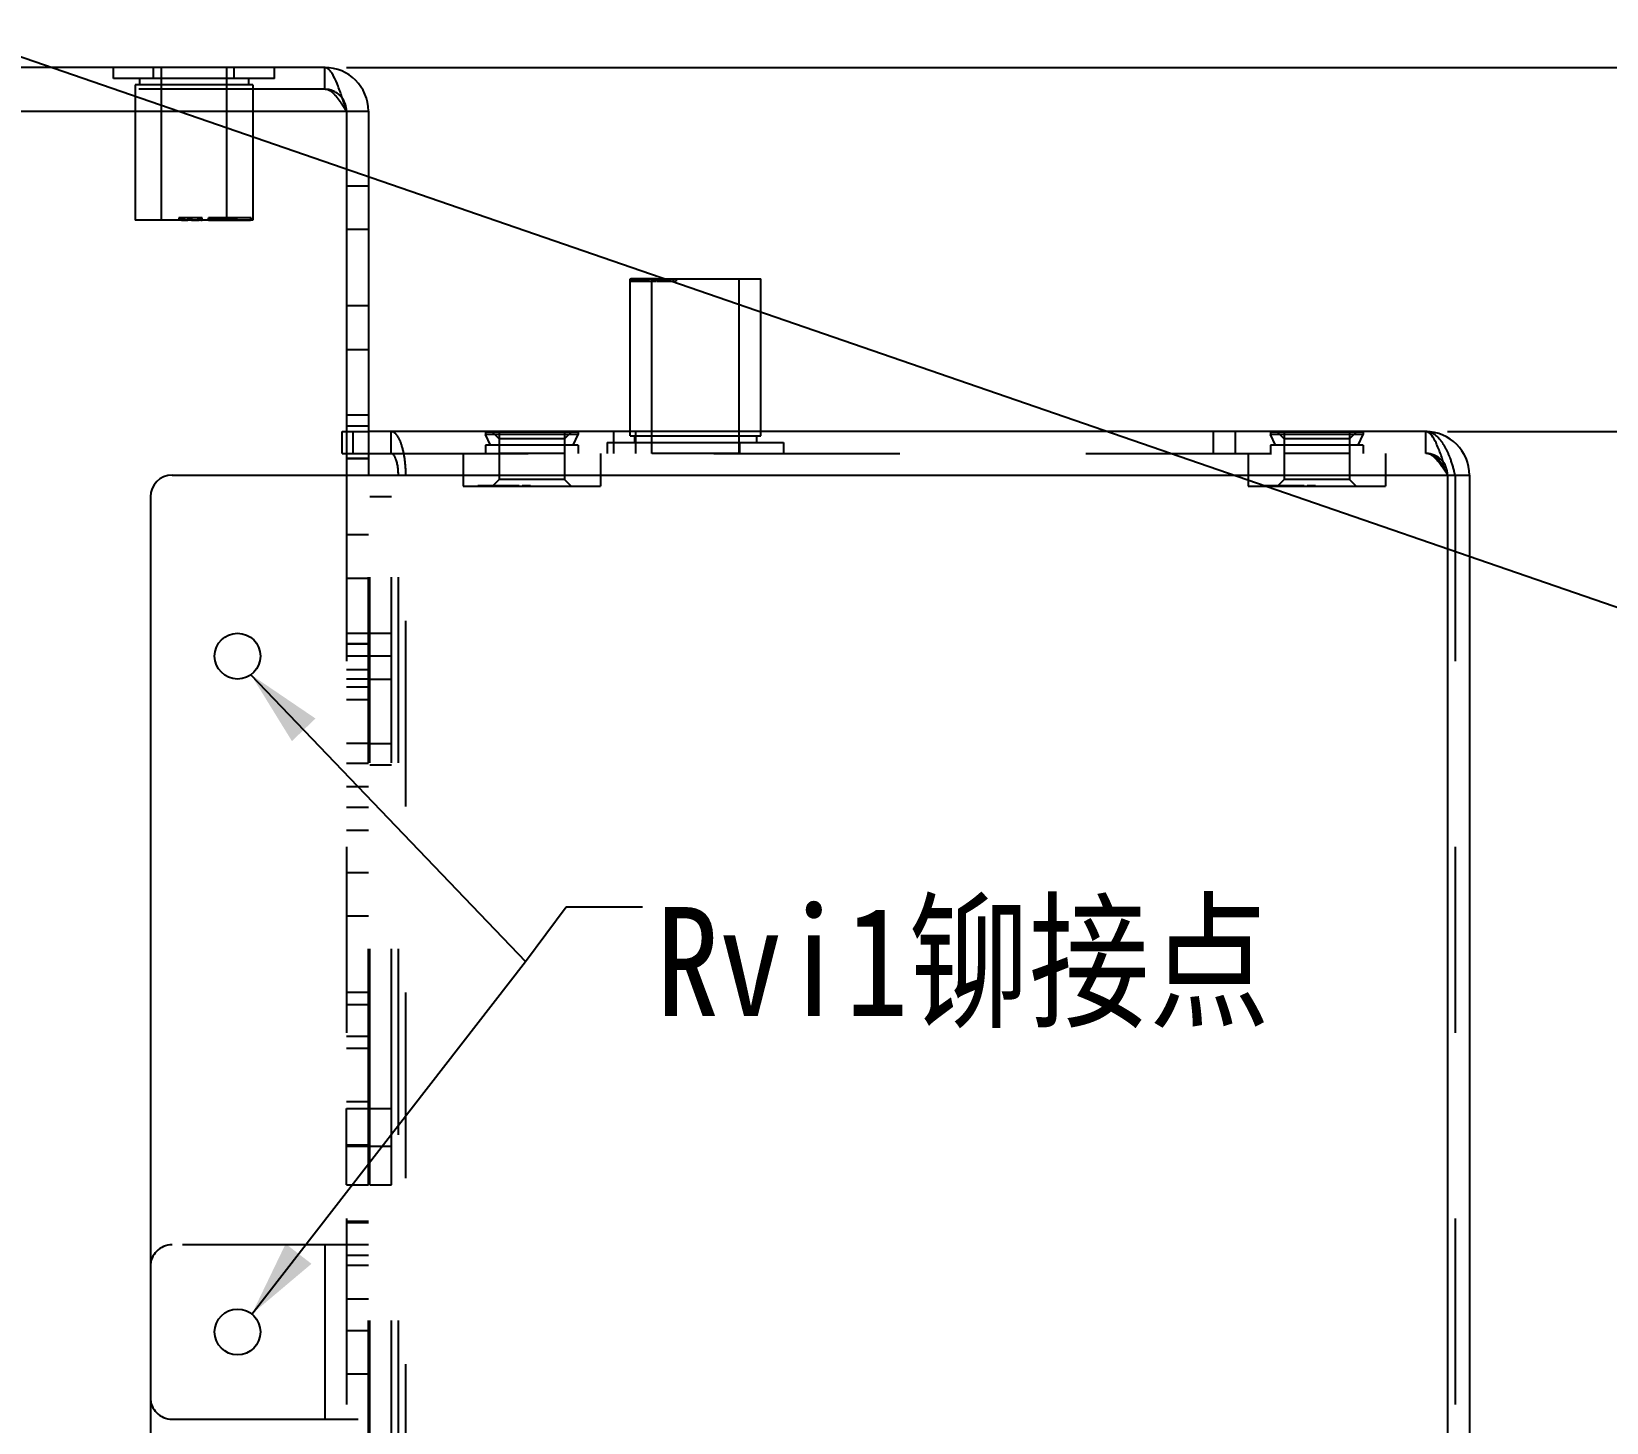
# Model space of a CAD drawing. Header units: millimetres. Extents: x 0 to 8948, y -1340 to 1100.
# Drawn here: x 5076 to 5148.2, y 801.8 to 865.6 of the extents above; entities that cross this region are included whole.
import ezdxf

# ---------------------------------------------------------------- set-up
doc = ezdxf.new("R2010")
doc.units = ezdxf.units.MM
doc.header["$LTSCALE"] = 85.25
doc.header["$PDMODE"] = 3
doc.header["$PDSIZE"] = 8
doc.linetypes.add('HIDDEN', pattern=[0.2, 0.1, -0.1])
doc.layers.get('0').update_dxf_attribs({"linetype": 'CONTINUOUS'})
doc.layers.get('Defpoints').update_dxf_attribs({"linetype": 'CONTINUOUS'})
doc.layers.add('02___PRT_ALL_AXES', color=7, linetype='CONTINUOUS')
doc.layers.add('DEFAULT_2', color=8, linetype='HIDDEN')
doc.styles.get("Standard").update_dxf_attribs({"font": 'txt', "width": 0.85})
doc.dimstyles.new('DIMSTYLE_1', dxfattribs={"dimtxt": 5, "dimasz": 3.5, "dimexe": 1.5, "dimexo": 1, "dimgap": 1.25, "dimtad": 1, "dimdsep": 46, "dimtxsty": 'Standard', "dimblk": '_FILLED', "dimblk1": '_FILLED', "dimblk2": '_FILLED', "dimcen": 0.09, "dimadec": 0, "dimazin": 0, "dimtp": 0.01, "dimtm": 0.01, "dimtfac": 1, "dimtofl": 0, "dimtmove": 0, "dimatfit": 3, "dimldrblk": '_FILLED', "dimfxl": 0, "dimtolj": 1, "dimarcsym": 0})
doc.dimstyles.get("Standard").update_dxf_attribs({"dimtxt": 2.5, "dimasz": 3.5, "dimexe": 1.5, "dimexo": 1, "dimtad": 1, "dimdsep": 46, "dimtxsty": 'Standard', "dimblk": '_FILLED', "dimblk1": '_FILLED', "dimblk2": '_FILLED', "dimcen": 0.09, "dimadec": 0, "dimazin": 0, "dimtol": 1, "dimtp": 0.01, "dimtm": 0.01, "dimtfac": 1, "dimtofl": 0, "dimtmove": 0, "dimatfit": 3, "dimldrblk": '_FILLED', "dimfxl": 0, "dimtolj": 1, "dimarcsym": 0})

# ---------------------------------------------------------------- blocks, each defined once
blk = doc.blocks.new('_FILLED')
at = {"color": 0, "linetype": 'ByBlock'}
blk.add_solid([(0, 0), (-1, 0.214), (-1, -0.214)], dxfattribs=at)
blk = doc.blocks.new('*D52')
at = {"color": 0, "linetype": 'Continuous', "lineweight": -2, "transparency": 16777216}
for p, q in [((5140.948, 847.213), (5163.981, 847.213)), ((5162.481, 843.713), (5162.481, 799.413)), ((5146.948, 795.913), (5163.981, 795.913))]:
    blk.add_line(p, q, dxfattribs=at)
at = {"layer": 'Defpoints', "color": 0, "linetype": 'Continuous', "transparency": 16777216}
for p in [(5139.948, 847.213), (5145.948, 795.913), (5162.481, 795.913)]:
    blk.add_point(p, dxfattribs=at)
at = {"color": 0, "linetype": 'Continuous', "lineweight": -2, "transparency": 16777216, "xscale": 3.5, "yscale": 3.5, "zscale": 3.5}
for p, rotation in [((5162.481, 847.213), 90), ((5162.481, 795.913), 270)]:
    blk.add_blockref('_FILLED', p, dxfattribs=dict(at, rotation=rotation))
at = {"color": 0, "linetype": 'Continuous', "transparency": 16777216, "insert": (5156.231, 821.563), "char_height": 5, "width": 21.25, "attachment_point": 2, "rotation": 90}
blk.add_mtext('\\A1;*51.3', dxfattribs=at)
blk = doc.blocks.new('*D53')
at = {"color": 0, "linetype": 'Continuous', "lineweight": -2, "transparency": 16777216}
for p, q in [((5090.448, 863.913), (5190.385, 863.913)), ((5188.885, 860.413), (5188.885, 787.413)), ((5090.448, 783.913), (5190.385, 783.913))]:
    blk.add_line(p, q, dxfattribs=at)
at = {"layer": 'Defpoints', "color": 0, "linetype": 'Continuous', "transparency": 16777216}
for p in [(5089.448, 863.913), (5089.448, 783.913), (5188.885, 783.913)]:
    blk.add_point(p, dxfattribs=at)
at = {"color": 0, "linetype": 'Continuous', "lineweight": -2, "transparency": 16777216, "xscale": 3.5, "yscale": 3.5, "zscale": 3.5}
for p, rotation in [((5188.885, 863.913), 90), ((5188.885, 783.913), 270)]:
    blk.add_blockref('_FILLED', p, dxfattribs=dict(at, rotation=rotation))
at = {"color": 0, "linetype": 'Continuous', "transparency": 16777216, "insert": (5182.635, 823.913), "char_height": 5, "width": 12.75, "attachment_point": 2, "rotation": 90}
blk.add_mtext('\\A1;*80', dxfattribs=at)

msp = doc.modelspace()

# ---------------------------------------------------------------- linework, layer by layer
msp.add_line((4392.409, 1100), (7581.815, 0))
at = {"color": 3, "linetype": 'Continuous'}
for p, q in [((5089.448, 863.913), (4775.448, 863.913)), ((4774.448, 861.913), (5090.448, 861.913)), ((5090.448, 861.913), (5090.448, 845.213)), ((5091.448, 861.913), (5091.448, 845.213)), ((5139.948, 847.213), (5091.448, 847.213)), ((5082.448, 845.213), (5140.948, 845.213)), ((5140.948, 845.213), (5140.948, 796.913)), ((5141.948, 845.213), (5141.948, 797.913)), ((5081.448, 844.213), (5081.448, 798.913))]:
    msp.add_line(p, q, dxfattribs=at)
at = {"color": 7, "linetype": 'Continuous'}
for p, q in [((5090.448, 861.913), (5091.448, 861.913)), ((5103.448, 847.213), (5103.448, 854.213)), ((5109.448, 847.213), (5109.448, 854.213)), ((5140.948, 845.213), (5141.948, 845.213))]:
    msp.add_line(p, q, dxfattribs=at)
at = {"color": 3, "linetype": 'Continuous'}
for centre, radius, start, end in [((5089.448, 861.913), 2, 0, 90), ((5139.948, 845.213), 2, 0, 90), ((5082.448, 844.213), 1, 90, 180)]:
    msp.add_arc(centre, radius, start, end, dxfattribs=at)
at = {"color": 7, "linetype": 'Continuous'}
msp.add_arc((5089.448, 861.913), 1, 0, 35.03149, dxfattribs=at)
at = {"color": 3, "linetype": 'Continuous'}
for points, knots in [([(5090.262, 862.487), (5090.198, 862.679), (5090.077, 863.028), (5089.909, 863.431), (5089.763, 863.679), (5089.646, 863.832), (5089.524, 863.913), (5089.448, 863.913)], [0, 0, 0, 0, 0.358974, 0.654126, 0.770894, 0.865748, 1, 1, 1, 1]), ([(5090.448, 861.913), (5090.402, 862.057), (5090.341, 862.249), (5090.278, 862.44), (5090.262, 862.487)], [0, 0, 0, 0, 0.754218, 1, 1, 1, 1]), ([(5140.501, 846.504), (5140.425, 846.686), (5140.315, 846.958), (5140.059, 847.213), (5139.948, 847.213)], [0, 0, 0, 0, 0.639668, 1, 1, 1, 1]), ([(5140.764, 845.78), (5140.743, 845.846), (5140.661, 846.089), (5140.573, 846.33), (5140.501, 846.504)], [0, 0, 0, 0, 0.267533, 1, 1, 1, 1])]:
    msp.add_open_spline(points, degree=3, knots=knots, dxfattribs=at)
msp.add_open_spline([(5140.948, 845.213), (5140.887, 845.402), (5140.827, 845.592), (5140.764, 845.78)], degree=3, dxfattribs=at)
at = {"layer": '02___PRT_ALL_AXES', "color": 8, "linetype": 'HIDDEN'}
for p, q in [((5084.948, 863.913), (5081.948, 863.913)), ((5081.948, 863.913), (5081.948, 856.913)), ((5084.948, 863.913), (5084.948, 856.913)), ((5080.748, 863.113), (5080.748, 856.913)), ((5084.948, 862.913), (5081.948, 862.913)), ((5086.148, 863.113), (5086.148, 856.913)), ((5086.148, 856.913), (5080.748, 856.913)), ((5104.448, 846.213), (5104.448, 854.213)), ((5108.448, 846.213), (5108.448, 854.213)), ((5100.448, 847.213), (5097.448, 847.213)), ((5097.448, 847.213), (5097.448, 846.213)), ((5100.448, 847.213), (5100.448, 846.213)), ((5103.448, 847.013), (5103.448, 847.213)), ((5108.448, 847.213), (5104.448, 847.213)), ((5109.448, 847.013), (5109.448, 847.213)), ((5136.448, 847.213), (5133.448, 847.213)), ((5133.448, 847.213), (5133.448, 846.213)), ((5136.448, 847.213), (5136.448, 846.213)), ((5100.448, 846.213), (5097.448, 846.213)), ((5108.448, 846.213), (5104.448, 846.213)), ((5136.448, 846.213), (5133.448, 846.213)), ((5090.448, 837.963), (5091.448, 837.963)), ((5091.508, 837.963), (5092.508, 837.963)), ((5091.508, 835.863), (5091.508, 837.962)), ((5092.508, 835.863), (5092.508, 837.962)), ((5091.448, 836.913), (5090.448, 836.913)), ((5092.508, 836.913), (5091.508, 836.913)), ((5091.508, 835.863), (5092.508, 835.863)), ((5090.448, 816.163), (5091.448, 816.163)), ((5090.448, 812.663), (5090.448, 816.162)), ((5091.448, 812.663), (5091.448, 816.162)), ((5091.508, 816.163), (5092.508, 816.163)), ((5091.508, 812.663), (5091.508, 816.163)), ((5092.508, 812.663), (5092.508, 816.163)), ((5091.448, 814.413), (5090.448, 814.413)), ((5092.508, 814.413), (5091.508, 814.413)), ((5090.448, 812.663), (5091.448, 812.663)), ((5091.508, 812.663), (5092.508, 812.663))]:
    msp.add_line(p, q, dxfattribs=at)
at = {"layer": '02___PRT_ALL_AXES', "color": 7, "linetype": 'Continuous'}
for p, q in [((5103.448, 854.213), (5109.448, 854.213)), ((5103.448, 847.213), (5103.448, 854.213)), ((5109.448, 847.213), (5109.448, 854.213))]:
    msp.add_line(p, q, dxfattribs=at)
at = {"layer": '02___PRT_ALL_AXES', "color": 3, "linetype": 'Continuous'}
for centre in [(5085.448, 836.913), (5085.448, 805.913)]:
    msp.add_circle(centre, 1.05, dxfattribs=at)
at = {"layer": 'DEFAULT_2', "color": 8, "linetype": 'HIDDEN'}
for p, q in [((5079.753, 863.413), (5079.753, 863.913)), ((5087.143, 863.413), (5079.753, 863.413)), ((5080.948, 863.413), (5080.948, 863.113)), ((5081.6, 863.413), (5081.6, 863.913)), ((5085.295, 863.413), (5085.295, 863.913)), ((5085.948, 863.413), (5085.948, 863.113)), ((5087.143, 863.413), (5087.143, 863.913)), ((5089.448, 862.913), (5089.448, 863.913)), ((5089.448, 862.913), (4775.448, 862.913)), ((5086.148, 863.113), (5080.748, 863.113)), ((5080.748, 863.113), (5080.748, 856.913)), ((5086.148, 863.113), (5086.148, 856.913)), ((5090.448, 858.483), (5091.448, 858.483)), ((5083.825, 857.013), (5082.76, 857.013)), ((5082.76, 857.013), (5082.76, 856.913)), ((5082.828, 856.913), (5082.828, 857.013)), ((5082.883, 857.013), (5082.883, 856.913)), ((5082.883, 856.913), (5083.172, 856.913)), ((5082.937, 856.913), (5082.937, 857.013)), ((5083.015, 856.913), (5083.015, 857.013)), ((5083.172, 857.013), (5083.172, 856.913)), ((5083.263, 856.913), (5083.263, 857.013)), ((5083.339, 857.013), (5083.339, 856.913)), ((5083.339, 856.913), (5083.685, 856.913)), ((5083.631, 857.013), (5083.631, 856.913)), ((5083.638, 856.913), (5083.638, 857.013)), ((5083.685, 856.913), (5083.685, 857.013)), ((5083.757, 857.013), (5083.757, 856.913)), ((5083.757, 856.913), (5083.825, 856.913)), ((5083.825, 856.913), (5083.825, 857.013)), ((5086.073, 857.013), (5084.115, 857.013)), ((5084.115, 856.913), (5084.115, 857.013)), ((5084.115, 856.913), (5086.042, 856.913)), ((5084.141, 856.913), (5084.141, 857.013)), ((5084.142, 856.913), (5084.142, 857.013)), ((5084.192, 856.913), (5084.192, 857.013)), ((5084.23, 856.913), (5084.23, 857.013)), ((5084.233, 856.913), (5084.233, 857.013)), ((5084.265, 856.913), (5084.265, 857.013)), ((5084.306, 856.913), (5084.306, 857.013)), ((5084.342, 856.913), (5084.342, 857.013)), ((5084.343, 856.913), (5084.343, 857.013)), ((5084.397, 856.913), (5084.397, 857.013)), ((5084.414, 856.913), (5084.414, 857.013)), ((5084.448, 856.913), (5084.448, 857.013)), ((5084.478, 856.913), (5084.478, 857.013)), ((5084.486, 856.913), (5084.486, 857.013)), ((5084.515, 856.913), (5084.515, 857.013)), ((5084.517, 856.913), (5084.517, 857.013)), ((5084.518, 856.913), (5084.518, 857.013)), ((5084.526, 856.913), (5084.526, 857.013)), ((5084.562, 856.913), (5084.562, 857.013)), ((5084.571, 856.913), (5084.571, 857.013)), ((5084.584, 856.913), (5084.584, 857.013)), ((5084.59, 856.913), (5084.59, 857.013)), ((5084.592, 856.913), (5084.592, 857.013)), ((5084.631, 856.913), (5084.631, 857.013)), ((5084.634, 856.913), (5084.634, 857.013)), ((5084.659, 856.913), (5084.659, 857.013)), ((5084.675, 856.913), (5084.675, 857.013)), ((5084.681, 856.913), (5084.681, 857.013)), ((5084.685, 856.913), (5084.685, 857.013)), ((5084.686, 856.913), (5084.686, 857.013)), ((5084.689, 856.913), (5084.689, 857.013)), ((5084.731, 856.913), (5084.731, 857.013)), ((5084.748, 856.913), (5084.748, 857.013)), ((5084.752, 856.913), (5084.752, 857.013)), ((5084.755, 856.913), (5084.755, 857.013)), ((5084.762, 857.013), (5084.762, 856.913)), ((5084.77, 856.913), (5084.77, 857.013)), ((5084.793, 856.913), (5084.793, 857.013)), ((5084.796, 856.913), (5084.796, 857.013)), ((5084.827, 856.913), (5084.827, 857.013)), ((5084.838, 856.913), (5084.838, 857.013)), ((5084.866, 856.913), (5084.866, 857.013)), ((5084.907, 856.913), (5084.907, 857.013)), ((5084.915, 857.013), (5084.915, 856.913)), ((5084.916, 856.913), (5084.916, 857.013)), ((5084.934, 856.913), (5084.934, 857.013)), ((5084.941, 856.913), (5084.941, 857.013)), ((5084.951, 856.913), (5084.951, 857.013)), ((5084.955, 856.913), (5084.955, 857.013)), ((5084.971, 856.913), (5084.971, 857.013)), ((5084.996, 856.913), (5084.996, 857.013)), ((5085.021, 856.913), (5085.021, 857.013)), ((5085.025, 856.913), (5085.025, 857.013)), ((5085.033, 856.913), (5085.033, 857.013)), ((5085.039, 856.913), (5085.039, 857.013)), ((5085.04, 856.913), (5085.04, 857.013)), ((5085.052, 856.913), (5085.052, 857.013)), ((5085.055, 856.913), (5085.055, 857.013)), ((5085.058, 856.913), (5085.058, 857.013)), ((5085.082, 856.913), (5085.082, 857.013)), ((5085.128, 856.913), (5085.128, 857.013)), ((5085.177, 856.913), (5085.177, 857.013)), ((5085.18, 856.913), (5085.18, 857.013)), ((5085.189, 856.913), (5085.189, 857.013)), ((5085.204, 856.913), (5085.204, 857.013)), ((5085.206, 856.913), (5085.206, 857.013)), ((5085.215, 856.913), (5085.215, 857.013)), ((5085.239, 856.913), (5085.239, 857.013)), ((5085.248, 856.913), (5085.248, 857.013)), ((5085.25, 856.913), (5085.25, 857.013)), ((5085.265, 856.913), (5085.265, 857.013)), ((5085.274, 856.913), (5085.274, 857.013)), ((5085.277, 856.913), (5085.277, 857.013)), ((5085.292, 856.913), (5085.292, 857.013)), ((5085.372, 856.913), (5085.372, 857.013)), ((5085.396, 856.913), (5085.396, 857.013)), ((5085.415, 856.913), (5085.415, 857.013)), ((5085.421, 856.913), (5085.421, 857.013)), ((5086.042, 857.013), (5086.042, 856.913)), ((5086.073, 857.013), (5086.073, 856.913)), ((5091.448, 856.483), (5090.448, 856.483)), ((5103.469, 854.113), (5103.469, 854.213)), ((5103.469, 854.113), (5104.658, 854.113)), ((5103.474, 854.213), (5103.474, 854.113)), ((5104.658, 854.213), (5103.483, 854.213)), ((5103.483, 854.113), (5103.483, 854.213)), ((5103.511, 854.213), (5103.511, 854.113)), ((5103.514, 854.213), (5103.514, 854.113)), ((5103.555, 854.213), (5103.555, 854.113)), ((5103.557, 854.213), (5103.557, 854.113)), ((5103.563, 854.213), (5103.563, 854.113)), ((5103.564, 854.213), (5103.564, 854.113)), ((5103.573, 854.213), (5103.573, 854.113)), ((5103.588, 854.213), (5103.588, 854.113)), ((5103.59, 854.213), (5103.59, 854.113)), ((5103.63, 854.213), (5103.63, 854.113)), ((5103.633, 854.213), (5103.633, 854.113)), ((5103.637, 854.213), (5103.637, 854.113)), ((5103.649, 854.213), (5103.649, 854.113)), ((5103.688, 854.213), (5103.688, 854.113)), ((5103.699, 854.213), (5103.699, 854.113)), ((5103.707, 854.213), (5103.707, 854.113)), ((5103.719, 854.213), (5103.719, 854.113)), ((5103.758, 854.213), (5103.758, 854.113)), ((5103.769, 854.213), (5103.769, 854.113)), ((5103.773, 854.213), (5103.773, 854.113)), ((5103.777, 854.213), (5103.777, 854.113)), ((5103.816, 854.213), (5103.816, 854.113)), ((5103.819, 854.213), (5103.819, 854.113)), ((5103.836, 854.213), (5103.836, 854.113)), ((5103.842, 854.213), (5103.842, 854.113)), ((5103.843, 854.213), (5103.843, 854.113)), ((5103.849, 854.213), (5103.849, 854.113)), ((5103.851, 854.213), (5103.851, 854.113)), ((5103.858, 854.213), (5103.858, 854.113)), ((5103.87, 854.213), (5103.87, 854.113)), ((5103.891, 854.213), (5103.891, 854.113)), ((5103.897, 854.213), (5103.897, 854.113)), ((5103.898, 854.213), (5103.898, 854.113)), ((5103.903, 854.213), (5103.903, 854.113)), ((5103.908, 854.213), (5103.908, 854.113)), ((5103.91, 854.213), (5103.91, 854.113)), ((5103.914, 854.213), (5103.914, 854.113)), ((5103.917, 854.213), (5103.917, 854.113)), ((5103.919, 854.213), (5103.919, 854.113)), ((5103.924, 854.213), (5103.924, 854.113)), ((5103.945, 854.213), (5103.945, 854.113)), ((5103.959, 854.213), (5103.959, 854.113)), ((5103.965, 854.113), (5103.965, 854.213)), ((5103.972, 854.213), (5103.972, 854.113)), ((5103.977, 854.213), (5103.977, 854.113)), ((5103.982, 854.213), (5103.982, 854.113)), ((5103.994, 854.213), (5103.994, 854.113)), ((5104.004, 854.213), (5104.004, 854.113)), ((5104.005, 854.213), (5104.005, 854.113)), ((5104.008, 854.213), (5104.008, 854.113)), ((5104.021, 854.213), (5104.021, 854.113)), ((5104.022, 854.113), (5104.022, 854.213)), ((5104.027, 854.213), (5104.027, 854.113)), ((5104.039, 854.213), (5104.039, 854.113)), ((5104.04, 854.213), (5104.04, 854.113)), ((5104.05, 854.213), (5104.05, 854.113)), ((5104.052, 854.213), (5104.052, 854.113)), ((5104.054, 854.213), (5104.054, 854.113)), ((5104.059, 854.213), (5104.059, 854.113)), ((5104.071, 854.213), (5104.071, 854.113)), ((5104.084, 854.213), (5104.084, 854.113)), ((5104.093, 854.213), (5104.093, 854.113)), ((5104.094, 854.213), (5104.094, 854.113)), ((5104.098, 854.213), (5104.098, 854.113)), ((5104.104, 854.213), (5104.104, 854.113)), ((5104.116, 854.213), (5104.116, 854.113)), ((5104.12, 854.213), (5104.12, 854.113)), ((5104.131, 854.213), (5104.131, 854.113)), ((5104.139, 854.213), (5104.139, 854.113)), ((5104.151, 854.213), (5104.151, 854.113)), ((5104.153, 854.213), (5104.153, 854.113)), ((5104.174, 854.213), (5104.174, 854.113)), ((5104.179, 854.213), (5104.179, 854.113)), ((5104.181, 854.213), (5104.181, 854.113)), ((5104.182, 854.213), (5104.182, 854.113)), ((5104.184, 854.213), (5104.184, 854.113)), ((5104.188, 854.213), (5104.188, 854.113)), ((5104.194, 854.213), (5104.194, 854.113)), ((5104.195, 854.213), (5104.195, 854.113)), ((5104.211, 854.213), (5104.211, 854.113)), ((5104.228, 854.213), (5104.228, 854.113)), ((5104.232, 854.213), (5104.232, 854.113)), ((5104.235, 854.213), (5104.235, 854.113)), ((5104.264, 854.213), (5104.264, 854.113)), ((5104.267, 854.213), (5104.267, 854.113)), ((5104.273, 854.213), (5104.273, 854.113)), ((5104.293, 854.213), (5104.293, 854.113)), ((5104.454, 854.213), (5104.454, 854.113)), ((5104.464, 854.213), (5104.464, 854.113)), ((5104.535, 854.213), (5104.535, 854.113)), ((5104.55, 854.213), (5104.55, 854.113)), ((5104.597, 854.213), (5104.597, 854.113)), ((5104.658, 854.213), (5104.658, 854.113)), ((5104.687, 854.213), (5105.57, 854.213)), ((5104.687, 854.213), (5104.687, 854.113)), ((5104.687, 854.113), (5105.57, 854.113)), ((5104.695, 854.213), (5104.695, 854.113)), ((5104.708, 854.213), (5104.708, 854.113)), ((5104.726, 854.213), (5104.726, 854.113)), ((5104.747, 854.213), (5104.747, 854.113)), ((5104.789, 854.213), (5104.789, 854.113)), ((5104.79, 854.213), (5104.79, 854.113)), ((5104.806, 854.113), (5104.806, 854.213)), ((5104.811, 854.213), (5104.811, 854.113)), ((5104.815, 854.213), (5104.815, 854.113)), ((5104.86, 854.213), (5104.86, 854.113)), ((5104.863, 854.213), (5104.863, 854.113)), ((5104.92, 854.213), (5104.92, 854.113)), ((5104.945, 854.213), (5104.945, 854.113)), ((5104.984, 854.213), (5104.984, 854.113)), ((5104.995, 854.213), (5104.995, 854.113)), ((5105.051, 854.213), (5105.051, 854.113)), ((5105.076, 854.213), (5105.076, 854.113)), ((5105.111, 854.213), (5105.111, 854.113)), ((5105.117, 854.213), (5105.117, 854.113)), ((5105.151, 854.213), (5105.151, 854.113)), ((5105.158, 854.113), (5105.158, 854.213)), ((5105.177, 854.213), (5105.177, 854.113)), ((5105.231, 854.213), (5105.231, 854.113)), ((5105.432, 854.213), (5105.432, 854.113)), ((5105.57, 854.213), (5105.57, 854.113)), ((5091.448, 852.983), (5090.448, 852.983)), ((5090.448, 850.983), (5091.448, 850.983)), ((5090.448, 847.983), (5091.448, 847.983)), ((5091.448, 847.463), (5090.448, 847.463)), ((5090.248, 847.213), (5091.448, 847.213)), ((5090.248, 846.213), (5090.248, 847.213)), ((5090.748, 846.213), (5090.748, 847.213)), ((5092.482, 847.213), (5092.482, 846.213)), ((5101.073, 847.183), (5096.823, 847.183)), ((5096.823, 847.183), (5096.823, 847.083)), ((5101.073, 847.083), (5096.823, 847.083)), ((5097.048, 846.593), (5096.823, 847.083)), ((5097.448, 846.883), (5097.148, 847.183)), ((5100.448, 846.883), (5097.448, 846.883)), ((5097.448, 846.883), (5097.448, 845.013)), ((5100.448, 846.883), (5100.748, 847.183)), ((5100.448, 846.883), (5100.448, 845.013)), ((5100.848, 846.593), (5101.073, 847.083)), ((5101.073, 847.183), (5101.073, 847.083)), ((5102.406, 846.713), (5110.489, 846.713)), ((5102.406, 846.713), (5102.406, 846.213)), ((5102.698, 847.213), (5102.698, 846.213)), ((5103.448, 847.013), (5103.448, 847.213)), ((5103.448, 847.013), (5109.448, 847.013)), ((5103.648, 847.013), (5103.648, 846.713)), ((5103.698, 847.213), (5103.698, 846.213)), ((5104.427, 846.713), (5104.427, 846.213)), ((5108.469, 846.713), (5108.469, 846.213)), ((5109.248, 847.013), (5109.248, 846.713)), ((5109.448, 847.013), (5109.448, 847.213)), ((5110.489, 846.713), (5110.489, 846.213)), ((5130.198, 847.213), (5130.198, 846.213)), ((5131.198, 847.213), (5131.198, 846.213)), ((5137.073, 847.183), (5132.823, 847.183)), ((5132.823, 847.183), (5132.823, 847.083)), ((5137.073, 847.083), (5132.823, 847.083)), ((5133.048, 846.593), (5132.823, 847.083)), ((5133.448, 846.883), (5133.148, 847.183)), ((5136.448, 846.883), (5133.448, 846.883)), ((5133.448, 846.883), (5133.448, 845.013)), ((5136.448, 846.883), (5136.748, 847.183)), ((5136.448, 846.883), (5136.448, 845.013)), ((5136.848, 846.593), (5137.073, 847.083)), ((5137.073, 847.183), (5137.073, 847.083)), ((5139.948, 846.213), (5139.948, 847.213)), ((5090.248, 846.213), (5139.948, 846.213)), ((5091.448, 845.983), (5090.448, 845.983)), ((5091.448, 845.963), (5090.448, 845.963)), ((5095.798, 846.213), (5095.798, 844.713)), ((5101.073, 846.593), (5096.823, 846.593)), ((5096.823, 846.593), (5096.823, 846.213)), ((5101.073, 846.593), (5101.073, 846.213)), ((5102.098, 846.213), (5102.098, 844.713)), ((5131.798, 846.213), (5131.798, 844.713)), ((5137.073, 846.593), (5132.823, 846.593)), ((5132.823, 846.593), (5132.823, 846.213)), ((5137.073, 846.593), (5137.073, 846.213)), ((5138.098, 846.213), (5138.098, 844.713)), ((5090.448, 845.213), (5090.448, 797.913)), ((5091.448, 797.913), (5091.448, 845.213)), ((5091.508, 797.913), (5091.508, 845.213)), ((5092.508, 797.913), (5092.508, 845.213)), ((5092.824, 797.913), (5092.824, 845.213)), ((5093.166, 795.913), (5093.166, 845.213)), ((5141.29, 845.213), (5141.29, 796.913)), ((5095.798, 844.713), (5102.098, 844.713)), ((5096.472, 844.733), (5098.363, 844.733)), ((5096.472, 844.733), (5096.472, 844.713)), ((5096.486, 844.733), (5096.486, 844.713)), ((5096.508, 844.713), (5096.508, 844.733)), ((5096.516, 844.733), (5096.516, 844.713)), ((5096.554, 844.713), (5096.554, 844.733)), ((5096.554, 844.733), (5096.554, 844.713)), ((5096.555, 844.733), (5096.555, 844.713)), ((5096.557, 844.733), (5096.557, 844.713)), ((5096.567, 844.733), (5096.567, 844.713)), ((5096.577, 844.713), (5096.577, 844.733)), ((5096.801, 844.733), (5096.801, 844.713)), ((5096.834, 844.733), (5096.834, 844.713)), ((5096.915, 844.733), (5096.915, 844.713)), ((5096.948, 844.733), (5096.948, 844.713)), ((5096.956, 844.733), (5096.956, 844.713)), ((5096.969, 844.733), (5096.969, 844.713)), ((5096.989, 844.733), (5096.989, 844.713)), ((5096.99, 844.733), (5096.99, 844.713)), ((5096.992, 844.733), (5096.992, 844.713)), ((5097.019, 844.733), (5097.019, 844.713)), ((5097.02, 844.733), (5097.02, 844.713)), ((5097.026, 844.733), (5097.026, 844.713)), ((5097.036, 844.733), (5097.036, 844.713)), ((5097.048, 844.713), (5097.048, 844.733)), ((5097.049, 844.733), (5097.049, 844.713)), ((5097.094, 844.733), (5097.094, 844.713)), ((5097.106, 844.733), (5097.106, 844.713)), ((5097.135, 844.733), (5097.135, 844.713)), ((5097.139, 844.733), (5097.139, 844.713)), ((5097.142, 844.733), (5097.142, 844.713)), ((5097.448, 845.013), (5097.148, 844.713)), ((5097.148, 844.733), (5097.148, 844.713)), ((5097.216, 844.733), (5097.216, 844.713)), ((5097.233, 844.733), (5097.233, 844.713)), ((5097.236, 844.733), (5097.236, 844.713)), ((5097.238, 844.733), (5097.238, 844.713)), ((5097.239, 844.713), (5097.239, 844.733)), ((5097.253, 844.733), (5097.253, 844.713)), ((5097.256, 844.733), (5097.256, 844.713)), ((5097.258, 844.733), (5097.258, 844.713)), ((5097.271, 844.733), (5097.271, 844.713)), ((5097.273, 844.733), (5097.273, 844.713)), ((5097.281, 844.733), (5097.281, 844.713)), ((5097.282, 844.733), (5097.282, 844.713)), ((5097.342, 844.733), (5097.342, 844.713)), ((5097.343, 844.733), (5097.343, 844.713)), ((5097.355, 844.713), (5097.355, 844.733)), ((5097.38, 844.733), (5097.38, 844.713)), ((5097.386, 844.733), (5097.386, 844.713)), ((5097.401, 844.733), (5097.401, 844.713)), ((5097.404, 844.733), (5097.404, 844.713)), ((5097.417, 844.713), (5097.417, 844.733)), ((5097.421, 844.733), (5097.421, 844.713)), ((5097.431, 844.733), (5097.431, 844.713)), ((5097.432, 844.713), (5097.432, 844.733)), ((5097.435, 844.733), (5097.435, 844.713)), ((5097.446, 844.733), (5097.446, 844.713)), ((5100.448, 845.013), (5097.448, 845.013)), ((5097.46, 844.713), (5097.46, 844.733)), ((5097.461, 844.733), (5097.461, 844.713)), ((5097.462, 844.733), (5097.462, 844.713)), ((5097.496, 844.713), (5097.496, 844.733)), ((5097.503, 844.733), (5097.503, 844.713)), ((5097.562, 844.733), (5097.562, 844.713)), ((5097.57, 844.713), (5097.57, 844.733)), ((5097.594, 844.733), (5097.594, 844.713)), ((5097.605, 844.733), (5097.605, 844.713)), ((5097.617, 844.713), (5097.617, 844.733)), ((5097.628, 844.733), (5097.628, 844.713)), ((5097.628, 844.713), (5097.628, 844.733)), ((5097.639, 844.733), (5097.639, 844.713)), ((5097.641, 844.733), (5097.641, 844.713)), ((5097.679, 844.733), (5097.679, 844.713)), ((5097.708, 844.733), (5097.708, 844.713)), ((5097.716, 844.733), (5097.716, 844.713)), ((5097.716, 844.733), (5097.716, 844.713)), ((5097.792, 844.713), (5097.792, 844.733)), ((5097.81, 844.733), (5097.81, 844.713)), ((5097.839, 844.733), (5097.839, 844.713)), ((5097.852, 844.733), (5097.852, 844.713)), ((5097.862, 844.713), (5097.862, 844.733)), ((5097.879, 844.733), (5097.879, 844.713)), ((5097.91, 844.713), (5097.91, 844.733)), ((5097.918, 844.733), (5097.918, 844.713)), ((5098.046, 844.713), (5098.046, 844.733)), ((5098.081, 844.733), (5098.081, 844.713)), ((5098.109, 844.733), (5098.109, 844.713)), ((5098.117, 844.733), (5098.117, 844.713)), ((5098.146, 844.733), (5098.146, 844.713)), ((5098.157, 844.733), (5098.157, 844.713)), ((5098.185, 844.733), (5098.185, 844.713)), ((5098.193, 844.733), (5098.193, 844.713)), ((5098.352, 844.733), (5098.352, 844.713)), ((5098.363, 844.733), (5098.363, 844.713)), ((5098.503, 844.733), (5098.884, 844.733)), ((5098.503, 844.733), (5098.503, 844.713)), ((5098.505, 844.733), (5098.505, 844.713)), ((5098.545, 844.733), (5098.545, 844.713)), ((5098.554, 844.733), (5098.554, 844.713)), ((5098.555, 844.733), (5098.555, 844.713)), ((5098.556, 844.733), (5098.556, 844.713)), ((5098.578, 844.733), (5098.578, 844.713)), ((5098.584, 844.733), (5098.584, 844.713)), ((5098.585, 844.713), (5098.585, 844.733)), ((5098.589, 844.733), (5098.589, 844.713)), ((5098.593, 844.733), (5098.593, 844.713)), ((5098.671, 844.733), (5098.671, 844.713)), ((5098.686, 844.733), (5098.686, 844.713)), ((5098.687, 844.733), (5098.687, 844.713)), ((5098.696, 844.733), (5098.696, 844.713)), ((5098.72, 844.733), (5098.72, 844.713)), ((5098.732, 844.733), (5098.732, 844.713)), ((5098.777, 844.733), (5098.777, 844.713)), ((5098.805, 844.733), (5098.805, 844.713)), ((5098.811, 844.733), (5098.811, 844.713)), ((5098.837, 844.733), (5098.837, 844.713)), ((5098.837, 844.713), (5098.837, 844.733)), ((5098.843, 844.733), (5098.843, 844.713)), ((5098.845, 844.733), (5098.845, 844.713)), ((5098.852, 844.713), (5098.852, 844.733)), ((5098.856, 844.733), (5098.856, 844.713)), ((5098.884, 844.733), (5098.884, 844.713)), ((5098.884, 844.713), (5098.884, 844.733)), ((5100.448, 845.013), (5100.748, 844.713)), ((5131.798, 844.713), (5138.098, 844.713)), ((5132.472, 844.733), (5134.363, 844.733)), ((5132.472, 844.733), (5132.472, 844.713)), ((5132.486, 844.733), (5132.486, 844.713)), ((5132.508, 844.713), (5132.508, 844.733)), ((5132.516, 844.733), (5132.516, 844.713)), ((5132.554, 844.713), (5132.554, 844.733)), ((5132.554, 844.733), (5132.554, 844.713)), ((5132.555, 844.733), (5132.555, 844.713)), ((5132.557, 844.733), (5132.557, 844.713)), ((5132.567, 844.733), (5132.567, 844.713)), ((5132.577, 844.713), (5132.577, 844.733)), ((5132.801, 844.733), (5132.801, 844.713)), ((5132.834, 844.733), (5132.834, 844.713)), ((5132.915, 844.733), (5132.915, 844.713)), ((5132.948, 844.733), (5132.948, 844.713)), ((5132.956, 844.733), (5132.956, 844.713)), ((5132.969, 844.733), (5132.969, 844.713)), ((5132.989, 844.733), (5132.989, 844.713)), ((5132.99, 844.733), (5132.99, 844.713)), ((5132.992, 844.733), (5132.992, 844.713)), ((5133.019, 844.733), (5133.019, 844.713)), ((5133.02, 844.733), (5133.02, 844.713)), ((5133.026, 844.733), (5133.026, 844.713)), ((5133.036, 844.733), (5133.036, 844.713)), ((5133.048, 844.713), (5133.048, 844.733)), ((5133.049, 844.733), (5133.049, 844.713)), ((5133.094, 844.733), (5133.094, 844.713)), ((5133.106, 844.733), (5133.106, 844.713)), ((5133.135, 844.733), (5133.135, 844.713)), ((5133.139, 844.733), (5133.139, 844.713)), ((5133.142, 844.733), (5133.142, 844.713)), ((5133.448, 845.013), (5133.148, 844.713)), ((5133.148, 844.733), (5133.148, 844.713)), ((5133.216, 844.733), (5133.216, 844.713)), ((5133.233, 844.733), (5133.233, 844.713)), ((5133.236, 844.733), (5133.236, 844.713)), ((5133.238, 844.733), (5133.238, 844.713)), ((5133.239, 844.713), (5133.239, 844.733)), ((5133.253, 844.733), (5133.253, 844.713)), ((5133.256, 844.733), (5133.256, 844.713)), ((5133.258, 844.733), (5133.258, 844.713)), ((5133.271, 844.733), (5133.271, 844.713)), ((5133.273, 844.733), (5133.273, 844.713)), ((5133.281, 844.733), (5133.281, 844.713)), ((5133.282, 844.733), (5133.282, 844.713)), ((5133.342, 844.733), (5133.342, 844.713)), ((5133.343, 844.733), (5133.343, 844.713)), ((5133.355, 844.713), (5133.355, 844.733)), ((5133.38, 844.733), (5133.38, 844.713)), ((5133.386, 844.733), (5133.386, 844.713)), ((5133.401, 844.733), (5133.401, 844.713)), ((5133.404, 844.733), (5133.404, 844.713)), ((5133.417, 844.713), (5133.417, 844.733)), ((5133.421, 844.733), (5133.421, 844.713)), ((5133.431, 844.733), (5133.431, 844.713)), ((5133.432, 844.713), (5133.432, 844.733)), ((5133.435, 844.733), (5133.435, 844.713)), ((5133.446, 844.733), (5133.446, 844.713)), ((5136.448, 845.013), (5133.448, 845.013)), ((5133.46, 844.713), (5133.46, 844.733)), ((5133.461, 844.733), (5133.461, 844.713)), ((5133.462, 844.733), (5133.462, 844.713)), ((5133.496, 844.713), (5133.496, 844.733)), ((5133.503, 844.733), (5133.503, 844.713)), ((5133.562, 844.733), (5133.562, 844.713)), ((5133.57, 844.713), (5133.57, 844.733)), ((5133.594, 844.733), (5133.594, 844.713)), ((5133.605, 844.733), (5133.605, 844.713)), ((5133.617, 844.713), (5133.617, 844.733)), ((5133.628, 844.733), (5133.628, 844.713)), ((5133.628, 844.713), (5133.628, 844.733)), ((5133.639, 844.733), (5133.639, 844.713)), ((5133.641, 844.733), (5133.641, 844.713)), ((5133.679, 844.733), (5133.679, 844.713)), ((5133.708, 844.733), (5133.708, 844.713)), ((5133.716, 844.733), (5133.716, 844.713)), ((5133.716, 844.733), (5133.716, 844.713)), ((5133.792, 844.713), (5133.792, 844.733)), ((5133.81, 844.733), (5133.81, 844.713)), ((5133.839, 844.733), (5133.839, 844.713)), ((5133.852, 844.733), (5133.852, 844.713)), ((5133.862, 844.713), (5133.862, 844.733)), ((5133.879, 844.733), (5133.879, 844.713)), ((5133.91, 844.713), (5133.91, 844.733)), ((5133.918, 844.733), (5133.918, 844.713)), ((5134.046, 844.713), (5134.046, 844.733)), ((5134.081, 844.733), (5134.081, 844.713)), ((5134.109, 844.733), (5134.109, 844.713)), ((5134.117, 844.733), (5134.117, 844.713)), ((5134.146, 844.733), (5134.146, 844.713)), ((5134.157, 844.733), (5134.157, 844.713)), ((5134.185, 844.733), (5134.185, 844.713)), ((5134.193, 844.733), (5134.193, 844.713)), ((5134.352, 844.733), (5134.352, 844.713)), ((5134.363, 844.733), (5134.363, 844.713)), ((5134.503, 844.733), (5134.884, 844.733)), ((5134.503, 844.733), (5134.503, 844.713)), ((5134.505, 844.733), (5134.505, 844.713)), ((5134.545, 844.733), (5134.545, 844.713)), ((5134.554, 844.733), (5134.554, 844.713)), ((5134.555, 844.733), (5134.555, 844.713)), ((5134.556, 844.733), (5134.556, 844.713)), ((5134.578, 844.733), (5134.578, 844.713)), ((5134.584, 844.733), (5134.584, 844.713)), ((5134.585, 844.713), (5134.585, 844.733)), ((5134.589, 844.733), (5134.589, 844.713)), ((5134.593, 844.733), (5134.593, 844.713)), ((5134.671, 844.733), (5134.671, 844.713)), ((5134.686, 844.733), (5134.686, 844.713)), ((5134.687, 844.733), (5134.687, 844.713)), ((5134.696, 844.733), (5134.696, 844.713)), ((5134.72, 844.733), (5134.72, 844.713)), ((5134.732, 844.733), (5134.732, 844.713)), ((5134.777, 844.733), (5134.777, 844.713)), ((5134.805, 844.733), (5134.805, 844.713)), ((5134.811, 844.733), (5134.811, 844.713)), ((5134.837, 844.733), (5134.837, 844.713)), ((5134.837, 844.713), (5134.837, 844.733)), ((5134.843, 844.733), (5134.843, 844.713)), ((5134.845, 844.733), (5134.845, 844.713)), ((5134.852, 844.713), (5134.852, 844.733)), ((5134.856, 844.733), (5134.856, 844.713)), ((5134.884, 844.733), (5134.884, 844.713)), ((5134.884, 844.713), (5134.884, 844.733)), ((5136.448, 845.013), (5136.748, 844.713)), ((5092.508, 844.213), (5091.508, 844.213)), ((5091.448, 842.483), (5090.448, 842.483)), ((5090.448, 840.483), (5091.448, 840.483)), ((5090.448, 837.483), (5091.448, 837.483)), ((5091.448, 837.48), (5090.448, 837.48)), ((5091.448, 836.277), (5090.448, 836.277)), ((5091.448, 835.863), (5090.448, 835.863)), ((5091.448, 835.483), (5090.448, 835.483)), ((5091.448, 834.913), (5090.448, 834.913)), ((5091.448, 832.913), (5090.448, 832.913)), ((5091.508, 832.913), (5092.508, 832.913)), ((5091.448, 831.983), (5090.448, 831.983)), ((5092.508, 831.913), (5091.508, 831.913)), ((5091.448, 830.913), (5090.448, 830.913)), ((5090.448, 829.983), (5091.448, 829.983)), ((5091.448, 828.913), (5090.448, 828.913)), ((5090.448, 826.983), (5091.448, 826.983)), ((5091.448, 824.983), (5090.448, 824.983)), ((5091.448, 821.483), (5090.448, 821.483)), ((5091.448, 820.913), (5090.448, 820.913)), ((5090.448, 819.483), (5091.448, 819.483)), ((5091.448, 818.913), (5090.448, 818.913)), ((5090.448, 816.483), (5091.448, 816.483)), ((5091.448, 814.483), (5090.448, 814.483)), ((5091.448, 810.983), (5090.448, 810.983)), ((5091.448, 810.913), (5090.448, 810.913)), ((5091.448, 809.913), (5082.448, 809.913)), ((5089.448, 809.913), (5089.448, 801.913)), ((5091.448, 809.413), (5090.448, 809.413)), ((5090.448, 808.983), (5091.448, 808.983)), ((5091.448, 807.413), (5090.448, 807.413)), ((5090.448, 805.983), (5091.448, 805.983)), ((5091.448, 803.983), (5090.448, 803.983)), ((5082.448, 801.913), (5091.448, 801.913))]:
    msp.add_line(p, q, dxfattribs=at)
for centre, radius, start, end in [((5089.448, 861.913), 1, 35.03149, 90), ((5139.948, 845.213), 1, 0, 90), ((5135.301, 843.958), 6.119, 11.82825, 12.69453), ((5082.448, 808.913), 1, 90, 180), ((5082.448, 802.913), 1, 180, 270)]:
    msp.add_arc(centre, radius, start, end, dxfattribs=at)
for points, knots in [([(5090.448, 861.913), (5090.366, 862.041), (5090.209, 862.287), (5089.933, 862.667), (5089.641, 862.913), (5089.448, 862.913)], [0, 0, 0, 0, 0.316085, 0.599304, 1, 1, 1, 1]), ([(5093.166, 845.213), (5093.166, 845.468), (5093.138, 845.946), (5092.998, 846.576), (5092.819, 847.025), (5092.583, 847.213), (5092.482, 847.213)], [0, 0, 0, 0, 0.345157, 0.644618, 0.863752, 1, 1, 1, 1]), ([(5140.77, 846.611), (5140.714, 846.701), (5140.518, 846.98), (5140.189, 847.213), (5139.948, 847.213)], [0, 0, 0, 0, 0.304496, 1, 1, 1, 1]), ([(5141.073, 845.978), (5141.052, 846.036), (5140.966, 846.254), (5140.862, 846.465), (5140.77, 846.611)], [0, 0, 0, 0, 0.263858, 1, 1, 1, 1]), ([(5092.824, 845.213), (5092.824, 845.451), (5092.805, 845.769), (5092.608, 846.213), (5092.482, 846.213)], [0, 0, 0, 0, 0.652802, 1, 1, 1, 1]), ([(5140.948, 845.213), (5140.793, 845.456), (5140.562, 845.856), (5140.141, 846.213), (5139.948, 846.213)], [0, 0, 0, 0, 0.599051, 1, 1, 1, 1]), ([(5140.948, 845.213), (5140.907, 845.311), (5140.743, 845.658), (5140.498, 846.001), (5140.249, 846.133)], [0, 0, 0, 0, 0.274036, 1, 1, 1, 1])]:
    msp.add_open_spline(points, degree=3, knots=knots, dxfattribs=at)
for points in [[(5140.249, 846.133), (5140.157, 846.182), (5140.052, 846.213), (5139.948, 846.213)], [(5141.27, 845.303), (5141.219, 845.532), (5141.154, 845.758), (5141.073, 845.978)]]:
    msp.add_open_spline(points, degree=3, dxfattribs=at)

# ---------------------------------------------------------------- texts
at = {"color": 2, "linetype": 'Continuous', "insert": (5104.651, 825.406), "char_height": 5, "width": 44.625, "attachment_point": 1, "line_spacing_factor": 0.9}
msp.add_mtext('Rvi1铆接点', dxfattribs=at)

# ---------------------------------------------------------------- dimensions: what is measured, and where the dimension line sits
at = {"color": 2, "linetype": 'Continuous'}
for base, p1, p2, picture, middle in [((5188.885, 783.913), (5089.448, 863.913), (5089.448, 783.913), '*D53', (5188.885, 823.913)), ((5162.481, 795.913), (5139.948, 847.213), (5145.948, 795.913), '*D52', (5162.481, 821.563))]:
    dim = msp.add_linear_dim(base=base, p1=p1, p2=p2, angle=270, text='*<>', dimstyle='DIMSTYLE_1', dxfattribs=at)
    dim.commit()
    dim.dimension.update_dxf_attribs({"geometry": picture, "text_midpoint": middle, "dimtype": 160})

# ---------------------------------------------------------------- leaders
at = {"color": 2, "linetype": 'Continuous', "annotation_type": 0, "has_hookline": 1, "hookline_direction": 0, "text_width": 30.439}
for points in [[(5086.063, 836.062), (5098.651, 822.906), (5100.526, 825.406), (5104.026, 825.406)], [(5086.102, 806.733), (5098.651, 822.906), (5100.526, 825.406), (5104.026, 825.406)]]:
    msp.add_leader(points, dimstyle='Standard', override={"dimtad": 0}, dxfattribs=at)

doc.saveas('drawing.dxf')
